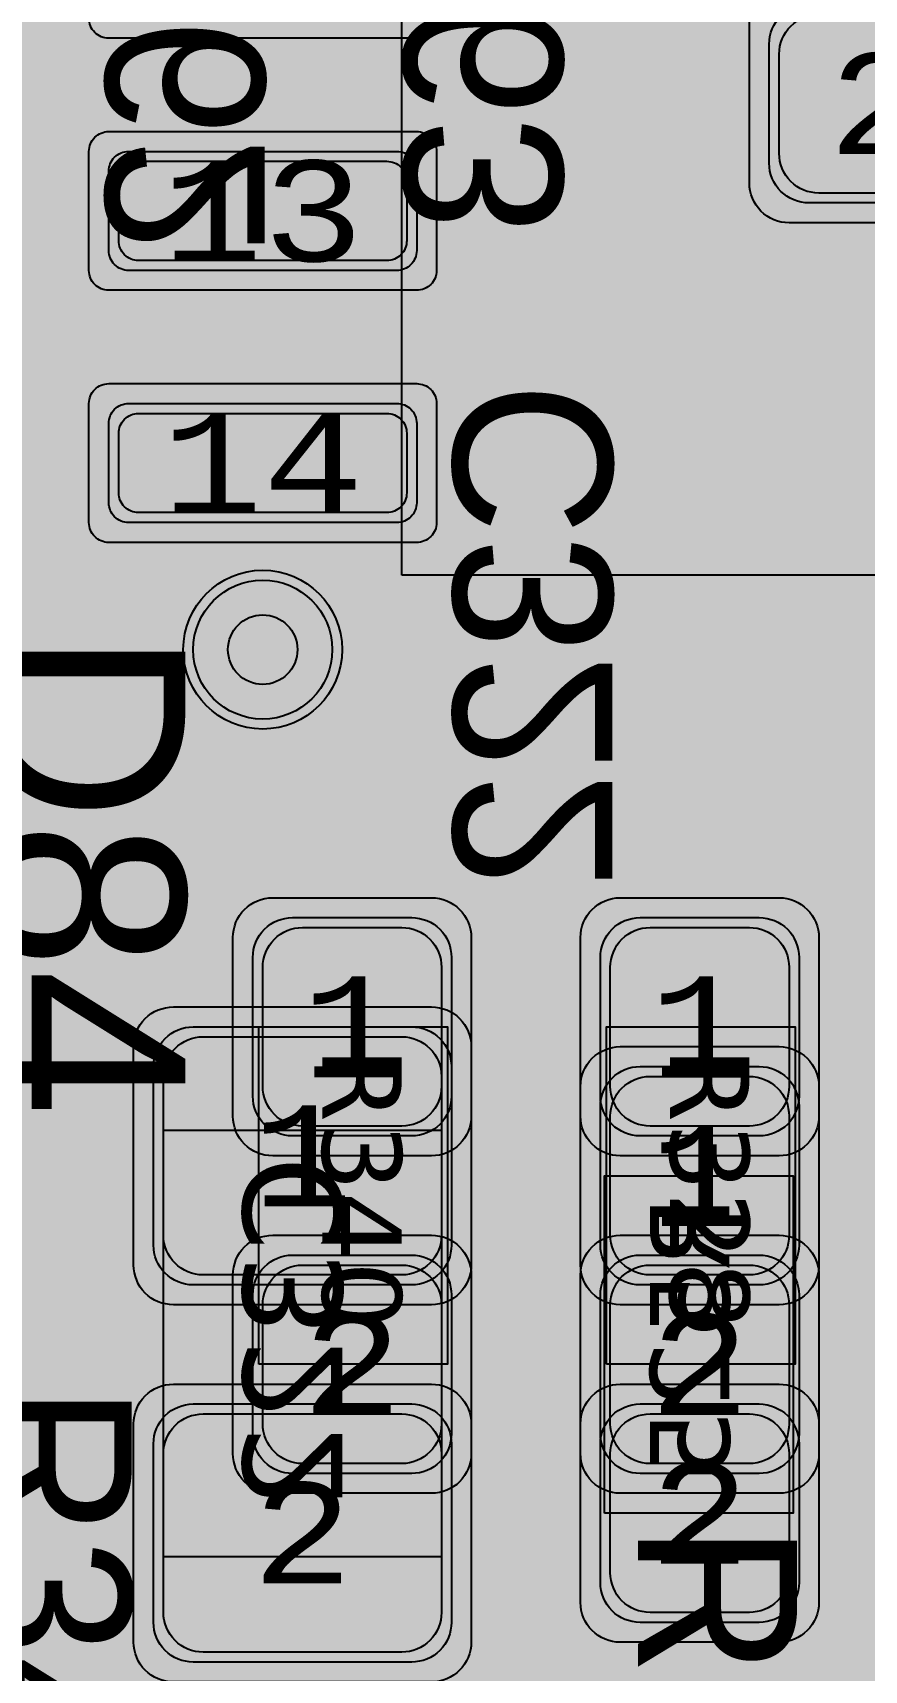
# Model space of a CAD drawing. Extents: x -28 to 199, y -61 to 255.
# Drawn here: x 132.64 to 136.83, y 72.36 to 80.61 of the extents above; entities that cross this region are included whole.
import ezdxf
from ezdxf.enums import TextEntityAlignment as Align

# ---------------------------------------------------------------- set-up
doc = ezdxf.new("R2010")
doc.units = 0
doc.header["$MEASUREMENT"] = 0
for name, color, linetype in [('ASSEMBLY_OUTLINES_BTM', 191, 'CONTINUOUS'), ('ASSEMBLY_OUTLINES_TOP', 102, 'CONTINUOUS'), ('ASSEMBLY_PART_NUMBERS_BTM', 191, 'CONTINUOUS'), ('ASSEMBLY_PART_NUMBERS_TOP', 102, 'CONTINUOUS'), ('ASSEMBLY_REF_DES_BTM', 191, 'CONTINUOUS'), ('ASSEMBLY_REF_DES_TOP', 102, 'CONTINUOUS'), ('DRILL_DRAWING', 21, 'CONTINUOUS'), ('GENERATED_SILKSCREEN_BTM', 255, 'CONTINUOUS'), ('GENERATED_SILKSCREEN_TOP', 140, 'CONTINUOUS'), ('PART_PADS_SMD_BTM', 10, 'CONTINUOUS'), ('PART_PADS_SMD_TOP', 150, 'CONTINUOUS'), ('PIN_NUMBERS_BTM', 8, 'CONTINUOUS'), ('PIN_NUMBERS_TOP', 8, 'CONTINUOUS'), ('PLACEMENT_OUTLINES_BTM', 222, 'CONTINUOUS'), ('PLACEMENT_OUTLINES_TOP', 130, 'CONTINUOUS'), ('PLANE_SHAPES_LAYER_2', 230, 'CONTINUOUS'), ('PLANE_SHAPES_LAYER_3', 81, 'CONTINUOUS'), ('SILKSCREEN_OUTLINES_BTM', 211, 'CONTINUOUS'), ('SILKSCREEN_OUTLINES_TOP', 150, 'CONTINUOUS'), ('SILKSCREEN_REF_DES_BTM', 211, 'CONTINUOUS'), ('SILKSCREEN_REF_DES_TOP', 150, 'CONTINUOUS'), ('SOLDERMASK_PADS_BTM', 12, 'CONTINUOUS'), ('SOLDERMASK_PADS_TOP', 180, 'CONTINUOUS'), ('SOLDERPASTE_PADS_BTM', 12, 'CONTINUOUS'), ('SOLDERPASTE_PADS_TOP', 180, 'CONTINUOUS'), ('TRACES_LAYER_3', 81, 'CONTINUOUS'), ('TRACES_LAYER_BOTTOM', 10, 'CONTINUOUS'), ('TRACES_LAYER_TOP', 150, 'CONTINUOUS'), ('VIA_HOLES_LAYER_2', 30, 'CONTINUOUS'), ('VIA_HOLES_LAYER_3', 30, 'CONTINUOUS'), ('VIA_HOLES_LAYER_BOTTOM', 30, 'CONTINUOUS'), ('VIA_HOLES_LAYER_TOP', 30, 'CONTINUOUS'), ('VIA_PADS_LAYER_2', 230, 'CONTINUOUS'), ('VIA_PADS_LAYER_3', 81, 'CONTINUOUS'), ('VIA_PADS_LAYER_BOTTOM', 10, 'CONTINUOUS'), ('VIA_PADS_LAYER_TOP', 150, 'CONTINUOUS')]:
    doc.layers.add(name, color=color, linetype=linetype)
doc.styles.add('COURIER_NEW', font='COUR.TTF')
doc.styles.add('VERDANA', font='verdana.TTF')
doc.styles.add('VERIBEST_GERBER_0', font='txt')

msp = doc.modelspace()

# ---------------------------------------------------------------- hatches: boundary and pattern name
at = {"layer": 'PLANE_SHAPES_LAYER_2'}
h = msp.add_hatch(color=256, dxfattribs=at)
h.paths.add_polyline_path([(169.5, 129.25), (149.5, 129.25), (142.25, 122), (142.25, 90.5), (147.5, 90.5), (147.5, 80), (154, 80), (154, 69.25), (131.75, 69.25), (131.75, 73.25), (121.25, 73.25), (121.25, 81), (110.5, 81), (110.5, 125.75), (106.5, 125.75), (106.5, 128.75), (93.5, 128.75), (93.5, 120.25), (91.75, 120.25), (91.75, 121.5), (80, 121.5), (80, 118.25), (73.25, 118.25), (73.25, 124.5), (67.5, 124.5), (67.5, 128), (57.75, 128), (57.75, 120.25), (55.25, 120.25), (55.25, 121.5), (47.5, 121.5), (47.5, 119), (35, 119), (35, 134.75), (32.75, 134.75), (32.75, 159.75), (29.25, 159.75), (29.25, 175.25), (22.5, 175.25), (22.5, 195.25), (17.25, 195.25), (17.25, 198), (22.5, 198), (22.5, 216.5), (40.25, 216.5), (40.25, 235.5), (54.5, 235.5), (54.5, 254), (87.25, 254), (87.25, 236.25), (86.25, 236.25), (86.25, 228.75), (81, 228.75), (81, 218.75), (95.25, 218.75), (95.25, 194.5), (87, 194.5), (87, 172), (131.1, 172), (131.1, 208.75), (115.5, 208.75), (115.5, 213.75), (106.75, 213.75), (106.75, 218.75), (110.25, 222.25), (110.25, 226.25), (142.5, 226.25), (142.5, 221.5), (160.5, 221.5), (160.5, 240.75), (169.5, 240.75)])
h.paths.add_polyline_path([(35.5, 149.5), (41.75, 149.5), (41.75, 152), (39.25, 152), (39.25, 154), (37.75, 154), (37.75, 152), (35.5, 152)], flags=16)
h.paths.add_polyline_path([(37.5, 125.75), (37.5, 128.75), (42.75, 128.75), (42.75, 125.75)], flags=16)
h.paths.add_polyline_path([(52, 127.75), (52, 130.75), (54.25, 130.75), (54.25, 127.75)], flags=16)
h.paths.add_polyline_path([(50.75, 219.5), (50.75, 226.5), (71.75, 226.5), (71.75, 219.5)], flags=16)
h.paths.add_polyline_path([(66.5, 150.75), (66.5, 177.5), (72.25, 177.5), (72.25, 150.75)], flags=16)
h.paths.add_polyline_path([(47.25, 185.25), (73, 185.25), (73, 188.25), (70.25, 188.25), (70.25, 191), (47.25, 191)], flags=16)
h.paths.add_polyline_path([(84.5, 208), (84.5, 212.75), (85, 212.75), (85, 208)], flags=16)
h.paths.add_polyline_path([(61.5, 137.25), (87.75, 137.25), (87.75, 140.5), (84.75, 140.5), (84.75, 143), (61.5, 143)], flags=16)
h.paths.add_polyline_path([(88.75, 127), (88.75, 130), (91, 130), (91, 127)], flags=16)
h.paths.add_polyline_path([(85.5, 130.25), (85.5, 132.5), (91, 132.5), (91, 130.25)], flags=16)
h.paths.add_polyline_path([(108.75, 142.25), (135.75, 142.25), (135.75, 145.75), (132.25, 145.75), (132.25, 149), (108.75, 149)], flags=16)
h.paths.add_polyline_path([(114.25, 126.75), (140.75, 126.75), (140.75, 129.75), (137.25, 129.75), (137.25, 133), (114.25, 133)], flags=16)
h.paths.add_polyline_path([(155.25, 180.25), (166.25, 180.25), (166.25, 186.25), (152.25, 186.25), (152.25, 183), (155.25, 183)], flags=16)
at = {"layer": 'PLANE_SHAPES_LAYER_3'}
h = msp.add_hatch(color=256, dxfattribs=at)
h.paths.add_polyline_path([(169.5, 129.25), (149.5, 129.25), (142.25, 122), (142.25, 90.5), (147.5, 90.5), (147.5, 80), (154, 80), (154, 69.25), (131.75, 69.25), (131.75, 73.25), (121.25, 73.25), (121.25, 81), (110.5, 81), (110.5, 125.75), (106.5, 125.75), (106.5, 128.75), (93.5, 128.75), (93.5, 120.25), (91.75, 120.25), (91.75, 121.5), (80, 121.5), (80, 118.25), (73.25, 118.25), (73.25, 124.5), (67.5, 124.5), (67.5, 127.75), (58.25, 127.75), (58.25, 130.25), (88.75, 130.25), (88.75, 127), (91, 127), (91, 132.5), (55, 132.5), (55, 131.25), (52, 131.25), (52, 127.75), (55, 127.75), (55, 127.25), (57.75, 127.25), (57.75, 120.25), (55.25, 120.25), (55.25, 121.5), (47.5, 121.5), (47.5, 119), (35, 119), (35, 134.75), (32.75, 134.75), (32.75, 159.75), (29.25, 159.75), (29.25, 175.25), (22.5, 175.25), (22.5, 195.25), (17.25, 195.25), (17.25, 198), (22.5, 198), (22.5, 216.5), (40.25, 216.5), (40.25, 235.5), (54.5, 235.5), (54.5, 254), (87.25, 254), (87.25, 236.25), (86.25, 236.25), (86.25, 228.75), (81, 228.75), (81, 218.75), (95.25, 218.75), (95.25, 194.5), (87, 194.5), (87, 172), (131.1, 172), (131.1, 208.75), (115.5, 208.75), (115.5, 213.75), (106.75, 213.75), (106.75, 218.75), (110.25, 222.25), (110.25, 226.25), (142.5, 226.25), (142.5, 221.5), (160.5, 221.5), (160.5, 240.75), (169.5, 240.75)])
h.paths.add_polyline_path([(35.5, 149.5), (41.75, 149.5), (41.75, 152), (39.25, 152), (39.25, 154), (37.75, 154), (37.75, 152), (35.5, 152)], flags=16)
h.paths.add_polyline_path([(37.5, 125.75), (37.5, 128.75), (42.75, 128.75), (42.75, 125.75)], flags=16)
h.paths.add_polyline_path([(50.75, 219.5), (50.75, 226.5), (71.75, 226.5), (71.75, 219.5)], flags=16)
h.paths.add_polyline_path([(66.5, 150.75), (66.5, 177.5), (72.25, 177.5), (72.25, 150.75)], flags=16)
h.paths.add_polyline_path([(47.25, 185.25), (73, 185.25), (73, 188.25), (70.25, 188.25), (70.25, 191), (47.25, 191)], flags=16)
h.paths.add_polyline_path([(84.5, 208), (84.5, 212.75), (85, 212.75), (85, 208)], flags=16)
h.paths.add_polyline_path([(61.5, 137.25), (87.75, 137.25), (87.75, 140.5), (84.75, 140.5), (84.75, 143), (61.5, 143)], flags=16)
h.paths.add_polyline_path([(108.75, 142.25), (135.75, 142.25), (135.75, 145.75), (132.25, 145.75), (132.25, 149), (108.75, 149)], flags=16)
h.paths.add_polyline_path([(114.25, 126.75), (140.75, 126.75), (140.75, 129.75), (137.25, 129.75), (137.25, 133), (114.25, 133)], flags=16)
h.paths.add_polyline_path([(155.25, 180.25), (166.25, 180.25), (166.25, 186.25), (152.25, 186.25), (152.25, 183), (155.25, 183)], flags=16)
at = {"layer": 'VIA_HOLES_LAYER_2'}
h = msp.add_hatch(color=256, dxfattribs=at)
edge = h.paths.add_edge_path()
edge.add_arc((133.8, 77.5), 0.175, 0, 360)
at = {"layer": 'VIA_HOLES_LAYER_3'}
h = msp.add_hatch(color=256, dxfattribs=at)
edge = h.paths.add_edge_path()
edge.add_arc((133.8, 77.5), 0.175, 0, 360)
at = {"layer": 'VIA_HOLES_LAYER_BOTTOM'}
h = msp.add_hatch(color=256, dxfattribs=at)
edge = h.paths.add_edge_path()
edge.add_arc((133.8, 77.5), 0.175, 0, 360)
at = {"layer": 'VIA_HOLES_LAYER_TOP'}
h = msp.add_hatch(color=256, dxfattribs=at)
edge = h.paths.add_edge_path()
edge.add_arc((133.8, 77.5), 0.175, 0, 360)

# ---------------------------------------------------------------- linework, layer by layer
at = {"layer": 'ASSEMBLY_OUTLINES_BTM'}
for points in [[(133.3, 72.93), (133.3, 75.08), (134.7, 75.08), (134.7, 72.93)], [(135.52, 73.15), (135.52, 74.85), (136.47, 74.85), (136.47, 73.15)]]:
    msp.add_lwpolyline(points, close=True, dxfattribs=at)
at = {"layer": 'ASSEMBLY_OUTLINES_TOP', "const_width": 0.2}
msp.add_lwpolyline([(134.5, 77.875), (134.5, 86.625), (138.5, 86.625), (138.5, 77.875)], close=True, dxfattribs=at)
at = {"layer": 'ASSEMBLY_OUTLINES_TOP'}
for points in [[(133.78, 73.9), (133.78, 75.6), (134.73, 75.6), (134.73, 73.9)], [(135.53, 73.9), (135.53, 75.6), (136.48, 75.6), (136.48, 73.9)]]:
    msp.add_lwpolyline(points, close=True, dxfattribs=at)
at = {"layer": 'GENERATED_SILKSCREEN_BTM', "const_width": 0.15}
for points in [[(133.6676, 81.1788), (133.234, 80.6468), (133.1404, 80.6468), (133.0396, 80.7716)], [(133.01, 80.7548), (133.1196, 80.6204), (133.1236, 80.618), (133.1268, 80.6172), (133.1292, 80.6156), (133.1324, 80.6148), (133.242, 80.6148), (133.2444, 80.6156), (133.25, 80.6172), (133.254, 80.618), (133.2556, 80.6204), (133.6884, 81.1532)], [(133.774, 81.1532), (133.774, 80.6308), (133.7756, 80.6252), (133.7788, 80.6204), (133.7844, 80.618), (133.7908, 80.6172), (133.7964, 80.618), (133.802, 80.6204), (133.8052, 80.6252), (133.8068, 80.6308), (133.8068, 81.17)], [(134.51, 80.0988), (134.6196, 79.9644), (134.6236, 79.9604), (134.63, 79.9596), (134.634, 79.9604), (134.6388, 79.962), (134.642, 79.9644), (134.6452, 79.9684), (134.6476, 79.9724), (134.6484, 79.9764), (134.6484, 79.9804), (134.646, 79.9836), (134.5396, 80.1148), (134.5396, 80.374), (134.6404, 80.4972), (134.9276, 80.4972), (134.8388, 80.3884), (134.838, 80.3852), (134.8372, 80.3836), (134.8372, 80.3828), (134.8364, 80.3828), (134.8356, 80.3788), (134.8356, 80.1092), (134.8364, 80.106), (134.8372, 80.1052), (134.8372, 80.1044), (134.838, 80.102), (134.8388, 80.0988), (134.9476, 79.9644), (134.95, 79.9636), (134.9508, 79.962), (134.9516, 79.9612), (134.9532, 79.9612), (134.9588, 79.9596), (134.9612, 79.9588), (135.1812, 79.9588), (135.1852, 79.9596), (135.1884, 79.9612), (135.1916, 79.962), (135.194, 79.9644), (135.3036, 80.0988), (135.3052, 80.1028), (135.306, 80.1036), (135.306, 80.1052), (135.3068, 80.1068), (135.3068, 80.1076), (135.3068, 80.1092), (135.3068, 80.3788), (135.306, 80.382), (135.3052, 80.3852), (135.3036, 80.3884), (135.194, 80.5228), (135.1924, 80.5244), (135.1916, 80.526), (135.1892, 80.5276), (135.1836, 80.5292), (135.1812, 80.53), (134.6324, 80.53), (134.6284, 80.5292), (134.6252, 80.5276), (134.6236, 80.526), (134.622, 80.5244), (134.6196, 80.5228), (134.51, 80.3884), (134.5092, 80.3852), (134.5084, 80.3828), (134.5076, 80.382), (134.5068, 80.3788), (134.5068, 80.1092), (134.5076, 80.106), (134.5076, 80.1052), (134.5084, 80.1044), (134.5092, 80.102), (134.51, 80.0988)], [(134.9692, 80.4972), (135.1732, 80.4972), (135.274, 80.374), (135.274, 80.1156), (135.1732, 79.9908), (134.9692, 79.9908), (134.8676, 80.1156), (134.8676, 80.374), (134.9692, 80.4972)], [(133.01, 79.9988), (133.1196, 79.8644), (133.1236, 79.8604), (133.13, 79.8596), (133.134, 79.8604), (133.1388, 79.862), (133.142, 79.8644), (133.1452, 79.8684), (133.1476, 79.8724), (133.1484, 79.8764), (133.1484, 79.8804), (133.146, 79.8836), (133.0396, 80.0148), (133.0396, 80.274), (133.1404, 80.3972), (133.4276, 80.3972), (133.3388, 80.2884), (133.338, 80.2852), (133.3372, 80.2836), (133.3372, 80.2828), (133.3364, 80.2828), (133.3356, 80.2788), (133.3356, 80.0092), (133.3364, 80.006), (133.3372, 80.0052), (133.3372, 80.0044), (133.338, 80.002), (133.3388, 79.9988), (133.4476, 79.8644), (133.45, 79.8636), (133.4508, 79.862), (133.4516, 79.8612), (133.4532, 79.8612), (133.4588, 79.8596), (133.4612, 79.8588), (133.6812, 79.8588), (133.6852, 79.8596), (133.6884, 79.8612), (133.6916, 79.862), (133.694, 79.8644), (133.8036, 79.9988), (133.8052, 80.0028), (133.806, 80.0036), (133.806, 80.0052), (133.8068, 80.0068), (133.8068, 80.0076), (133.8068, 80.0092), (133.8068, 80.2788), (133.806, 80.282), (133.8052, 80.2852), (133.8036, 80.2884), (133.694, 80.4228), (133.6924, 80.4244), (133.6916, 80.426), (133.6892, 80.4276), (133.6836, 80.4292), (133.6812, 80.43), (133.1324, 80.43), (133.1284, 80.4292), (133.1252, 80.4276), (133.1236, 80.426), (133.122, 80.4244), (133.1196, 80.4228), (133.01, 80.2884), (133.0092, 80.2852), (133.0084, 80.2828), (133.0076, 80.282), (133.0068, 80.2788), (133.0068, 80.0092), (133.0076, 80.006), (133.0076, 80.0052), (133.0084, 80.0044), (133.0092, 80.002), (133.01, 79.9988)], [(133.4692, 80.3972), (133.6732, 80.3972), (133.774, 80.274), (133.774, 80.0156), (133.6732, 79.8908), (133.4692, 79.8908), (133.3676, 80.0156), (133.3676, 80.274), (133.4692, 80.3972)], [(135.3036, 79.6324), (135.194, 79.7676), (135.19, 79.7716), (135.1876, 79.7724), (135.1852, 79.7724), (135.1796, 79.7716), (135.174, 79.7684), (135.17, 79.7644), (135.1668, 79.7596), (135.166, 79.754), (135.1676, 79.7484), (135.274, 79.618), (135.274, 79.3596), (135.1732, 79.2348), (135.0244, 79.2348), (134.9228, 79.358), (134.9228, 79.4908), (134.9212, 79.4972), (134.918, 79.5012), (134.9124, 79.5036), (134.9068, 79.5044), (134.9012, 79.5036), (134.8956, 79.5012), (134.8924, 79.4972), (134.8908, 79.4908), (134.8908, 79.358), (134.7892, 79.2348), (134.6404, 79.2348), (134.5396, 79.3596), (134.5396, 79.618), (134.646, 79.7484), (134.6476, 79.754), (134.6468, 79.7596), (134.6444, 79.7644), (134.6396, 79.7684), (134.6348, 79.7716), (134.6292, 79.7724), (134.626, 79.7724), (134.6236, 79.7716), (134.6196, 79.7676), (134.51, 79.6324), (134.5092, 79.63), (134.5084, 79.6276), (134.5076, 79.6268), (134.5068, 79.6236), (134.5068, 79.354), (134.5076, 79.35), (134.5084, 79.3484), (134.5092, 79.346), (134.51, 79.3436), (134.6196, 79.2084), (134.6236, 79.206), (134.6268, 79.2052), (134.6292, 79.2036), (134.6324, 79.2028), (134.7972, 79.2028), (134.7996, 79.2036), (134.8052, 79.2052), (134.8092, 79.206), (134.8108, 79.2084), (134.9068, 79.326), (135.0028, 79.2084), (135.0044, 79.2076), (135.006, 79.206), (135.0068, 79.2052), (135.0084, 79.2052), (135.014, 79.2036), (135.0164, 79.2028), (135.1812, 79.2028), (135.1852, 79.2036), (135.1884, 79.2052), (135.1916, 79.206), (135.194, 79.2084), (135.3036, 79.3436), (135.3052, 79.3468), (135.306, 79.3476), (135.306, 79.35), (135.3068, 79.3508), (135.3068, 79.3516), (135.3068, 79.354), (135.3068, 79.6236), (135.306, 79.6268), (135.3052, 79.63), (135.3036, 79.6324)], [(133.01, 79.2428), (133.1196, 79.1084), (133.1236, 79.106), (133.1268, 79.1052), (133.1292, 79.1036), (133.1324, 79.1028), (133.242, 79.1028), (133.2444, 79.1036), (133.25, 79.1052), (133.254, 79.106), (133.2556, 79.1084), (133.6884, 79.6412), (133.774, 79.6412), (133.774, 79.1188), (133.7756, 79.1132), (133.7788, 79.1084), (133.7844, 79.106), (133.7908, 79.1052), (133.7964, 79.106), (133.802, 79.1084), (133.8052, 79.1132), (133.8068, 79.1188), (133.8068, 79.658), (133.8052, 79.6644), (133.8012, 79.6684), (133.7972, 79.6724), (133.7908, 79.674), (133.6812, 79.674), (133.6788, 79.6732), (133.6732, 79.6716), (133.6708, 79.67), (133.6692, 79.6684), (133.6676, 79.6668), (133.234, 79.1348), (133.1404, 79.1348), (133.0396, 79.2596), (133.0396, 79.518), (133.146, 79.6484), (133.1476, 79.654), (133.1468, 79.6588), (133.1444, 79.6644), (133.1396, 79.6676), (133.1348, 79.6708), (133.1292, 79.6716), (133.1236, 79.6708), (133.1196, 79.6668), (133.01, 79.5324), (133.0092, 79.5292), (133.0084, 79.5268), (133.0076, 79.526), (133.0068, 79.5228), (133.0068, 79.2532), (133.0076, 79.25), (133.0076, 79.2492), (133.0084, 79.2484), (133.0092, 79.246), (133.01, 79.2428)], [(135.5536, 78.6004), (135.444, 78.7348), (135.4416, 78.7388), (135.4384, 78.7396), (135.4352, 78.7412), (135.4312, 78.742), (134.8824, 78.742), (134.8784, 78.7412), (134.8752, 78.7396), (134.8736, 78.738), (134.872, 78.7372), (134.8696, 78.7348), (134.76, 78.6004), (134.7592, 78.598), (134.7584, 78.5956), (134.7576, 78.5948), (134.7568, 78.5916), (134.7568, 78.322), (134.7576, 78.318), (134.7584, 78.3164), (134.7592, 78.314), (134.76, 78.3116), (134.8696, 78.1764), (134.8736, 78.1732), (134.88, 78.1716), (134.884, 78.1724), (134.8888, 78.174), (134.892, 78.1764), (134.8952, 78.1804), (134.8976, 78.1844), (134.8984, 78.1884), (134.8984, 78.1924), (134.896, 78.1956), (134.7896, 78.3276), (134.7896, 78.586), (134.8904, 78.7092), (135.4232, 78.7092), (135.524, 78.586), (135.524, 78.3276), (135.4176, 78.1956), (135.416, 78.1924), (135.4152, 78.1884), (135.416, 78.1844), (135.4184, 78.1804), (135.4216, 78.1764), (135.4256, 78.174), (135.4296, 78.1724), (135.4352, 78.1716), (135.44, 78.1732), (135.444, 78.1764), (135.5536, 78.3116), (135.5552, 78.3148), (135.556, 78.3156), (135.556, 78.318), (135.5568, 78.3188), (135.5568, 78.3196), (135.5568, 78.322), (135.5568, 78.5916), (135.556, 78.5948), (135.5552, 78.598), (135.5536, 78.6004)], [(135.5536, 77.846), (135.444, 77.9812), (135.44, 77.9852), (135.4376, 77.986), (135.4352, 77.986), (135.4296, 77.9852), (135.424, 77.982), (135.42, 77.978), (135.4168, 77.9732), (135.416, 77.9676), (135.4176, 77.962), (135.524, 77.8316), (135.524, 77.5732), (135.4232, 77.4484), (135.2744, 77.4484), (135.1728, 77.5716), (135.1728, 77.7044), (135.1712, 77.7108), (135.168, 77.7148), (135.1624, 77.7172), (135.1568, 77.718), (135.1512, 77.7172), (135.1456, 77.7148), (135.1424, 77.7108), (135.1408, 77.7044), (135.1408, 77.5716), (135.0392, 77.4484), (134.8904, 77.4484), (134.7896, 77.5732), (134.7896, 77.8316), (134.896, 77.962), (134.8976, 77.9676), (134.8968, 77.9732), (134.8944, 77.978), (134.8896, 77.982), (134.8848, 77.9852), (134.8792, 77.986), (134.876, 77.986), (134.8736, 77.9852), (134.8696, 77.9812), (134.76, 77.846), (134.7592, 77.8436), (134.7584, 77.8412), (134.7576, 77.8404), (134.7568, 77.8372), (134.7568, 77.5676), (134.7576, 77.5636), (134.7584, 77.562), (134.7592, 77.5596), (134.76, 77.5572), (134.8696, 77.422), (134.8736, 77.4196), (134.8768, 77.4188), (134.8792, 77.4172), (134.8824, 77.4164), (135.0472, 77.4164), (135.0496, 77.4172), (135.0552, 77.4188), (135.0592, 77.4196), (135.0608, 77.422), (135.1568, 77.5396), (135.2528, 77.422), (135.2544, 77.4212), (135.256, 77.4196), (135.2568, 77.4188), (135.2584, 77.4188), (135.264, 77.4172), (135.2664, 77.4164), (135.4312, 77.4164), (135.4352, 77.4172), (135.4384, 77.4188), (135.4416, 77.4196), (135.444, 77.422), (135.5536, 77.5572), (135.5552, 77.5604), (135.556, 77.5612), (135.556, 77.5636), (135.5568, 77.5644), (135.5568, 77.5652), (135.5568, 77.5676), (135.5568, 77.8372), (135.556, 77.8404), (135.5552, 77.8436), (135.5536, 77.846)], [(134.76, 76.8004), (134.8696, 76.666), (134.8736, 76.6636), (134.8768, 76.6628), (134.8792, 76.6612), (134.8824, 76.6604), (134.992, 76.6604), (134.9944, 76.6612), (135, 76.6628), (135.004, 76.6636), (135.0056, 76.666), (135.4384, 77.1988), (135.524, 77.1988), (135.524, 76.6764), (135.5256, 76.6708), (135.5288, 76.666), (135.5344, 76.6636), (135.5408, 76.6628), (135.5464, 76.6636), (135.552, 76.666), (135.5552, 76.6708), (135.5568, 76.6764), (135.5568, 77.2156), (135.5552, 77.222), (135.5512, 77.226), (135.5472, 77.23), (135.5408, 77.2316), (135.4312, 77.2316), (135.4288, 77.2308), (135.4232, 77.2292), (135.4208, 77.2276), (135.4192, 77.226), (135.4176, 77.2244), (134.984, 76.6924), (134.8904, 76.6924), (134.7896, 76.8172), (134.7896, 77.0756), (134.896, 77.206), (134.8976, 77.2116), (134.8968, 77.2164), (134.8944, 77.222), (134.8896, 77.2252), (134.8848, 77.2284), (134.8792, 77.2292), (134.8736, 77.2284), (134.8696, 77.2244), (134.76, 77.09), (134.7592, 77.0868), (134.7584, 77.0844), (134.7576, 77.0836), (134.7568, 77.0804), (134.7568, 76.8108), (134.7576, 76.8076), (134.7576, 76.8068), (134.7584, 76.806), (134.7592, 76.8036), (134.76, 76.8004)], [(134.76, 76.0444), (134.8696, 75.91), (134.8736, 75.9076), (134.8768, 75.9068), (134.8792, 75.9052), (134.8824, 75.9044), (134.992, 75.9044), (134.9944, 75.9052), (135, 75.9068), (135.004, 75.9076), (135.0056, 75.91), (135.4384, 76.4428), (135.524, 76.4428), (135.524, 75.9204), (135.5256, 75.9148), (135.5288, 75.91), (135.5344, 75.9076), (135.5408, 75.9068), (135.5464, 75.9076), (135.552, 75.91), (135.5552, 75.9148), (135.5568, 75.9204), (135.5568, 76.4596), (135.5552, 76.466), (135.5512, 76.47), (135.5472, 76.474), (135.5408, 76.4756), (135.4312, 76.4756), (135.4288, 76.4748), (135.4232, 76.4732), (135.4208, 76.4716), (135.4192, 76.47), (135.4176, 76.4684), (134.984, 75.9364), (134.8904, 75.9364), (134.7896, 76.0612), (134.7896, 76.3196), (134.896, 76.45), (134.8976, 76.4556), (134.8968, 76.4604), (134.8944, 76.466), (134.8896, 76.4692), (134.8848, 76.4724), (134.8792, 76.4732), (134.8736, 76.4724), (134.8696, 76.4684), (134.76, 76.334), (134.7592, 76.3308), (134.7584, 76.3284), (134.7576, 76.3276), (134.7568, 76.3244), (134.7568, 76.0548), (134.7576, 76.0516), (134.7576, 76.0508), (134.7584, 76.05), (134.7592, 76.0476), (134.76, 76.0444)]]:
    msp.add_lwpolyline(points, dxfattribs=at)
for points in [[(133.300005, 73.730492, 1.10969e-05), (133.299995, 73.730485), (133.299995, 74.269515, 1.10969e-05), (133.300005, 74.269508), (133.300005, 73.730492)], [(134.700005, 73.730485, 1.10969e-05), (134.699995, 73.730492), (134.699995, 74.269508, 1.10969e-05), (134.700005, 74.269515), (134.700005, 73.730485)], [(135.520005, 73.707911, 1.22306e-05), (135.519995, 73.707902), (135.519995, 74.292098, 1.22306e-05), (135.520005, 74.292089), (135.520005, 73.707911)], [(136.470005, 73.716156, 1.1642e-05), (136.469995, 73.716164), (136.469995, 74.283836, 1.1642e-05), (136.470005, 74.283844), (136.470005, 73.716156)]]:
    msp.add_lwpolyline(points, format="xyb", dxfattribs=at)
at = {"layer": 'GENERATED_SILKSCREEN_TOP', "const_width": 0.15}
for points in [[(134.500005, 80.083204, 1.45686e-05), (134.499995, 80.083206), (134.499995, 80.606794, 1.45686e-05), (134.500005, 80.606796), (134.500005, 80.083204)], [(134.500005, 78.813204, 1.45686e-05), (134.499995, 78.813206), (134.499995, 79.336794, 1.45686e-05), (134.500005, 79.336796), (134.500005, 78.813204)], [(138.500005, 77.875, -0.4142135624), (138.5, 77.874995), (134.5, 77.874995, -0.4142135624), (134.499995, 77.875), (134.499995, 78.066794, 1.45686e-05), (134.500005, 78.066796), (134.500005, 77.875005), (138.499995, 77.875005), (138.499995, 78.066796, 1.45686e-05), (138.500005, 78.066794), (138.500005, 77.875)], [(132.434001, 77.466005), (133.376362, 77.466005, 5.9117e-06), (133.376363, 77.465995), (132.434001, 77.465995)], [(132.566003, 76.752005), (132.571001, 76.751005), (133.256999, 76.751005), (133.261998, 76.752005), (133.264997, 76.754004, -0.1622776602), (133.265, 76.754005), (133.267997, 76.754005), (133.268996, 76.755004, -0.0710678126), (133.268997, 76.755005), (133.269995, 76.757, -0.3066784405), (133.269998, 76.757005), (133.272997, 76.758005), (133.409995, 76.927002), (133.411995, 76.932002), (133.412995, 76.935002, -0.0493889887), (133.412995, 76.935003), (133.413995, 76.940001), (133.413995, 77.322165, 1.3682e-05), (133.414005, 77.322144), (133.414005, 76.939999)], [(133.414005, 76.939999), (133.413005, 76.934999), (133.413005, 76.934998), (133.412005, 76.931998), (133.410005, 76.926998, -0.1845275527), (133.410003, 76.926995), (133.273004, 76.757998, -0.1845275529), (133.273002, 76.757995), (133.270003, 76.756995), (133.269005, 76.755, -0.2133768066), (133.269004, 76.754996), (133.268004, 76.753996, -0.3624646088), (133.267998, 76.753995), (133.265002, 76.753995), (133.262003, 76.751996, -0.111991093), (133.262001, 76.751995), (133.257001, 76.750995, -0.0990195133), (133.256999, 76.750995), (132.571001, 76.750995, -0.0990195133), (132.570999, 76.750995), (132.566, 76.751995, -0.0990195133)], [(133.780005, 74.466164, 1.1642e-05), (133.779995, 74.466156), (133.779995, 75.033844, 1.1642e-05), (133.780005, 75.033836), (133.780005, 74.466164)], [(134.730005, 74.457902, 1.22306e-05), (134.729995, 74.457911), (134.729995, 75.042089, 1.22306e-05), (134.730005, 75.042098), (134.730005, 74.457902)], [(135.530005, 74.466164, 1.1642e-05), (135.529995, 74.466156), (135.529995, 75.033844, 1.1642e-05), (135.530005, 75.033836), (135.530005, 74.466164)], [(136.480005, 74.457902, 1.22306e-05), (136.479995, 74.457911), (136.479995, 75.042089, 1.22306e-05), (136.480005, 75.042098), (136.480005, 74.457902)]]:
    msp.add_lwpolyline(points, format="xyb", dxfattribs=at)
for points in [[(133.373, 77.424), (133.373, 76.947), (133.247, 76.791), (132.581, 76.791), (132.455, 76.947), (132.455, 77.424), (133.373, 77.424)], [(132.842, 76.415), (132.546, 76.415), (132.455, 76.325), (132.455, 75.976), (132.546, 75.888), (132.842, 75.888), (132.928, 75.917), (132.928, 76.388), (132.842, 76.415)], [(132.537, 76.455), (132.846, 76.455), (132.85, 76.455), (132.852, 76.455), (132.853, 76.454), (132.949, 76.422), (133.045, 76.454), (133.046, 76.455), (133.052, 76.455), (133.292, 76.455), (133.296, 76.455), (133.301, 76.453), (133.306, 76.449), (133.409, 76.349), (133.412, 76.345), (133.413, 76.341), (133.414, 76.338), (133.414, 76.335), (133.414, 75.968), (133.413, 75.964), (133.412, 75.958), (133.409, 75.954), (133.306, 75.854), (133.3, 75.85), (133.296, 75.849), (133.292, 75.848), (133.052, 75.848), (133.048, 75.848), (133.046, 75.849), (133.045, 75.849)], [(133.281, 76.415), (133.054, 76.415), (132.968, 76.388), (132.968, 75.917), (133.054, 75.888), (133.281, 75.888), (133.373, 75.976), (133.373, 76.325), (133.281, 76.415)], [(133.045, 75.849), (132.949, 75.881), (132.853, 75.849), (132.85, 75.849), (132.846, 75.848), (132.537, 75.848)], [(132.434, 74.937), (132.737, 74.937), (132.737, 74.89), (132.739, 74.883), (132.743, 74.877), (132.75, 74.874), (132.757, 74.873), (132.765, 74.874), (132.772, 74.877), (132.777, 74.883), (132.779, 74.89), (132.779, 74.937), (133.366, 74.937), (133.371, 74.938), (133.375, 74.94), (133.379, 74.945), (133.382, 74.95), (133.384, 74.956), (133.385, 74.962), (133.384, 74.967), (133.38, 74.972), (132.773, 75.579), (132.767, 75.583), (132.761, 75.585), (132.755, 75.584), (132.748, 75.58), (132.743, 75.578), (132.74, 75.574), (132.738, 75.57), (132.737, 75.565), (132.737, 74.977), (132.434, 74.977)], [(132.779, 75.515), (133.315, 74.977), (132.779, 74.977), (132.779, 75.515)], [(132.8392, 73.1256), (132.8408, 73.1232), (132.8448, 73.1224), (132.8488, 73.12), (132.8528, 73.12), (133.0176, 73.12), (133.0216, 73.12), (133.024, 73.1224), (133.0264, 73.1224), (133.0272, 73.1232), (133.028, 73.124), (133.0304, 73.1256), (133.14, 73.2616), (133.1416, 73.2656), (133.1424, 73.268), (133.1432, 73.272), (133.1432, 73.6752), (133.1416, 73.6824), (133.1376, 73.6864), (133.1336, 73.6912), (133.1272, 73.6928), (132.3592, 73.6928)], [(132.3592, 73.6592), (132.7272, 73.6592), (132.7272, 73.2832), (132.3544, 73.152)], [(133.1104, 73.6592), (133.1104, 73.276), (133.0096, 73.152), (132.8608, 73.152), (132.7592, 73.276), (132.7592, 73.6592), (133.1104, 73.6592)], [(132.3648, 73.1224), (132.7376, 73.2536), (132.8392, 73.1256)], [(132.4768, 72.3968), (132.6256, 72.3968), (132.7272, 72.52), (132.7272, 72.6528), (132.7288, 72.6592), (132.732, 72.6632), (132.7376, 72.6656), (132.7432, 72.6664), (132.7488, 72.6656), (132.7544, 72.6632), (132.7576, 72.6592), (132.7592, 72.6528), (132.7592, 72.52), (132.8608, 72.3968), (133.0096, 72.3968), (133.1104, 72.5216), (133.1104, 72.78), (133.004, 72.9104), (133.0024, 72.916), (133.0032, 72.9216), (133.0056, 72.9264), (133.0104, 72.9304), (133.016, 72.9336), (133.0216, 72.9344), (133.024, 72.9344), (133.0264, 72.9336), (133.0304, 72.9296), (133.14, 72.7944), (133.1408, 72.792), (133.1416, 72.7896), (133.1424, 72.7888), (133.1432, 72.7856), (133.1432, 72.516), (133.1424, 72.512), (133.1416, 72.5104), (133.1408, 72.508), (133.14, 72.5056), (133.0304, 72.3704), (133.0272, 72.368), (133.0232, 72.3672), (133.0208, 72.3656), (133.0176, 72.3648), (132.8528, 72.3648), (132.8504, 72.3656), (132.8448, 72.3672), (132.8416, 72.368), (132.8392, 72.3704), (132.7432, 72.488), (132.6472, 72.3704), (132.6456, 72.3696), (132.644, 72.368), (132.6432, 72.3672), (132.6416, 72.3672), (132.636, 72.3656), (132.6336, 72.3648), (132.4688, 72.3648)], [(136.1892, 72.4252), (136.1908, 72.4228), (136.1948, 72.422), (136.1988, 72.4196), (136.2028, 72.4196), (136.3676, 72.4196), (136.3716, 72.4196), (136.374, 72.422), (136.3764, 72.422), (136.3772, 72.4228), (136.378, 72.4236), (136.3804, 72.4252), (136.49, 72.5612), (136.4916, 72.5652), (136.4924, 72.5676), (136.4932, 72.5716), (136.4932, 72.9748), (136.4916, 72.982), (136.4876, 72.986), (136.4836, 72.9908), (136.4772, 72.9924), (135.7092, 72.9924), (135.7028, 72.9908), (135.6988, 72.9868), (135.6964, 72.982), (135.6956, 72.9764), (135.6964, 72.97), (135.6988, 72.9644), (135.7028, 72.9604), (135.7092, 72.9588), (136.0772, 72.9588), (136.0772, 72.5828), (135.7044, 72.4516), (135.6988, 72.4484), (135.6956, 72.4428), (135.6948, 72.4364), (135.6964, 72.4316), (135.6996, 72.4268), (135.7036, 72.4228), (135.7084, 72.4204), (135.7148, 72.422), (136.0876, 72.5532), (136.1892, 72.4252)], [(136.4604, 72.9588), (136.4604, 72.5756), (136.3596, 72.4516), (136.2108, 72.4516), (136.1092, 72.5756), (136.1092, 72.9588), (136.4604, 72.9588)]]:
    msp.add_lwpolyline(points, dxfattribs=at)
at = {"layer": 'PART_PADS_SMD_BTM'}
for points in [[(137.45, 79.95, -0.4142135624), (137.25, 79.75), (136.55, 79.75, -0.4142135624), (136.35, 79.95), (136.35, 80.55, -0.4142135624), (136.55, 80.75), (137.25, 80.75, -0.4142135624), (137.45, 80.55)], [(134.75, 74.5, -0.4142135624), (134.55, 74.3), (133.45, 74.3, -0.4142135624), (133.25, 74.5), (133.25, 75.4, -0.4142135624), (133.45, 75.6), (134.55, 75.6, -0.4142135624), (134.75, 75.4)], [(136.3, 75.4, -0.4142135624), (136.5, 75.2), (136.5, 74.5, -0.4142135624), (136.3, 74.3), (135.7, 74.3, -0.4142135624), (135.5, 74.5), (135.5, 75.2, -0.4142135624), (135.7, 75.4)], [(134.75, 72.6, -0.4142135624), (134.55, 72.4), (133.45, 72.4, -0.4142135624), (133.25, 72.6), (133.25, 73.5, -0.4142135624), (133.45, 73.7), (134.55, 73.7, -0.4142135624), (134.75, 73.5)], [(136.3, 73.7, -0.4142135624), (136.5, 73.5), (136.5, 72.8, -0.4142135624), (136.3, 72.6), (135.7, 72.6, -0.4142135624), (135.5, 72.8), (135.5, 73.5, -0.4142135624), (135.7, 73.7)]]:
    msp.add_lwpolyline(points, format="xyb", close=True, dxfattribs=at)
at = {"layer": 'PART_PADS_SMD_TOP'}
for points in [[(134.575, 79.51, -0.4142135624), (134.475, 79.41), (133.125, 79.41, -0.4142135624), (133.025, 79.51), (133.025, 79.91, -0.4142135624), (133.125, 80.01), (134.475, 80.01, -0.4142135624), (134.575, 79.91)], [(134.575, 78.24, -0.4142135624), (134.475, 78.14), (133.125, 78.14, -0.4142135624), (133.025, 78.24), (133.025, 78.64, -0.4142135624), (133.125, 78.74), (134.475, 78.74, -0.4142135624), (134.575, 78.64)], [(134.55, 76.15, -0.4142135624), (134.75, 75.95), (134.75, 75.25, -0.4142135624), (134.55, 75.05), (133.95, 75.05, -0.4142135624), (133.75, 75.25), (133.75, 75.95, -0.4142135624), (133.95, 76.15)], [(136.3, 76.15, -0.4142135624), (136.5, 75.95), (136.5, 75.25, -0.4142135624), (136.3, 75.05), (135.7, 75.05, -0.4142135624), (135.5, 75.25), (135.5, 75.95, -0.4142135624), (135.7, 76.15)], [(134.55, 74.45, -0.4142135624), (134.75, 74.25), (134.75, 73.55, -0.4142135624), (134.55, 73.35), (133.95, 73.35, -0.4142135624), (133.75, 73.55), (133.75, 74.25, -0.4142135624), (133.95, 74.45)], [(136.3, 74.45, -0.4142135624), (136.5, 74.25), (136.5, 73.55, -0.4142135624), (136.3, 73.35), (135.7, 73.35, -0.4142135624), (135.5, 73.55), (135.5, 74.25, -0.4142135624), (135.7, 74.45)]]:
    msp.add_lwpolyline(points, format="xyb", close=True, dxfattribs=at)
at = {"layer": 'PLACEMENT_OUTLINES_BTM'}
for points in [[(133.3, 72.93), (133.3, 75.08), (134.7, 75.08), (134.7, 72.93)], [(135.52, 73.15), (135.52, 74.85), (136.47, 74.85), (136.47, 73.15)]]:
    msp.add_lwpolyline(points, close=True, dxfattribs=at)
at = {"layer": 'PLACEMENT_OUTLINES_TOP'}
for points in [[(134.5, 77.875), (134.5, 86.625), (138.5, 86.625), (138.5, 77.875)], [(133.78, 73.9), (133.78, 75.6), (134.73, 75.6), (134.73, 73.9)], [(135.53, 73.9), (135.53, 75.6), (136.48, 75.6), (136.48, 73.9)]]:
    msp.add_lwpolyline(points, close=True, dxfattribs=at)
at = {"layer": 'SILKSCREEN_OUTLINES_BTM'}
for points in [[(133.3, 72.93), (133.3, 75.08), (134.7, 75.08), (134.7, 72.93)], [(135.52, 73.15), (135.52, 74.85), (136.47, 74.85), (136.47, 73.15)]]:
    msp.add_lwpolyline(points, close=True, dxfattribs=at)
at = {"layer": 'SILKSCREEN_OUTLINES_TOP'}
for points in [[(134.5, 77.875), (134.5, 86.625), (138.5, 86.625), (138.5, 77.875)], [(134.5, 77.875), (134.5, 86.625), (138.5, 86.625), (138.5, 77.875)], [(133.78, 73.9), (133.78, 75.6), (134.73, 75.6), (134.73, 73.9)], [(135.53, 73.9), (135.53, 75.6), (136.48, 75.6), (136.48, 73.9)]]:
    msp.add_lwpolyline(points, close=True, dxfattribs=at)
at = {"layer": 'SOLDERMASK_PADS_BTM'}
for points in [[(137.55, 79.85, -0.4142135624), (137.35, 79.65), (136.45, 79.65, -0.4142135624), (136.25, 79.85), (136.25, 80.65, -0.4142135624), (136.45, 80.85), (137.35, 80.85, -0.4142135624), (137.55, 80.65)], [(134.85, 74.4, -0.4142135624), (134.65, 74.2), (133.35, 74.2, -0.4142135624), (133.15, 74.4), (133.15, 75.5, -0.4142135624), (133.35, 75.7), (134.65, 75.7, -0.4142135624), (134.85, 75.5)], [(136.4, 75.5, -0.4142135624), (136.6, 75.3), (136.6, 74.4, -0.4142135624), (136.4, 74.2), (135.6, 74.2, -0.4142135624), (135.4, 74.4), (135.4, 75.3, -0.4142135624), (135.6, 75.5)], [(134.85, 72.5, -0.4142135624), (134.65, 72.3), (133.35, 72.3, -0.4142135624), (133.15, 72.5), (133.15, 73.6, -0.4142135624), (133.35, 73.8), (134.65, 73.8, -0.4142135624), (134.85, 73.6)], [(136.4, 73.8, -0.4142135624), (136.6, 73.6), (136.6, 72.7, -0.4142135624), (136.4, 72.5), (135.6, 72.5, -0.4142135624), (135.4, 72.7), (135.4, 73.6, -0.4142135624), (135.6, 73.8)]]:
    msp.add_lwpolyline(points, format="xyb", close=True, dxfattribs=at)
at = {"layer": 'SOLDERMASK_PADS_TOP'}
for points in [[(134.675, 80.68, -0.4142135624), (134.575, 80.58), (133.025, 80.58, -0.4142135624), (132.925, 80.68), (132.925, 81.28, -0.4142135624), (133.025, 81.38), (134.575, 81.38, -0.4142135624), (134.675, 81.28)], [(134.675, 79.41, -0.4142135624), (134.575, 79.31), (133.025, 79.31, -0.4142135624), (132.925, 79.41), (132.925, 80.01, -0.4142135624), (133.025, 80.11), (134.575, 80.11, -0.4142135624), (134.675, 80.01)], [(134.675, 78.14, -0.4142135624), (134.575, 78.04), (133.025, 78.04, -0.4142135624), (132.925, 78.14), (132.925, 78.74, -0.4142135624), (133.025, 78.84), (134.575, 78.84, -0.4142135624), (134.675, 78.74)], [(134.65, 76.25, -0.4142135624), (134.85, 76.05), (134.85, 75.15, -0.4142135624), (134.65, 74.95), (133.85, 74.95, -0.4142135624), (133.65, 75.15), (133.65, 76.05, -0.4142135624), (133.85, 76.25)], [(136.4, 76.25, -0.4142135624), (136.6, 76.05), (136.6, 75.15, -0.4142135624), (136.4, 74.95), (135.6, 74.95, -0.4142135624), (135.4, 75.15), (135.4, 76.05, -0.4142135624), (135.6, 76.25)], [(134.65, 74.55, -0.4142135624), (134.85, 74.35), (134.85, 73.45, -0.4142135624), (134.65, 73.25), (133.85, 73.25, -0.4142135624), (133.65, 73.45), (133.65, 74.35, -0.4142135624), (133.85, 74.55)], [(136.4, 74.55, -0.4142135624), (136.6, 74.35), (136.6, 73.45, -0.4142135624), (136.4, 73.25), (135.6, 73.25, -0.4142135624), (135.4, 73.45), (135.4, 74.35, -0.4142135624), (135.6, 74.55)]]:
    msp.add_lwpolyline(points, format="xyb", close=True, dxfattribs=at)
at = {"layer": 'SOLDERPASTE_PADS_BTM'}
for points in [[(137.4, 80, -0.4142135624), (137.2, 79.8), (136.6, 79.8, -0.4142135624), (136.4, 80), (136.4, 80.5, -0.4142135624), (136.6, 80.7), (137.2, 80.7, -0.4142135624), (137.4, 80.5)], [(134.7, 74.55, -0.4142135624), (134.5, 74.35), (133.5, 74.35, -0.4142135624), (133.3, 74.55), (133.3, 75.35, -0.4142135624), (133.5, 75.55), (134.5, 75.55, -0.4142135624), (134.7, 75.35)], [(136.25, 75.35, -0.4142135624), (136.45, 75.15), (136.45, 74.55, -0.4142135624), (136.25, 74.35), (135.75, 74.35, -0.4142135624), (135.55, 74.55), (135.55, 75.15, -0.4142135624), (135.75, 75.35)], [(134.7, 72.65, -0.4142135624), (134.5, 72.45), (133.5, 72.45, -0.4142135624), (133.3, 72.65), (133.3, 73.45, -0.4142135624), (133.5, 73.65), (134.5, 73.65, -0.4142135624), (134.7, 73.45)], [(136.25, 73.65, -0.4142135624), (136.45, 73.45), (136.45, 72.85, -0.4142135624), (136.25, 72.65), (135.75, 72.65, -0.4142135624), (135.55, 72.85), (135.55, 73.45, -0.4142135624), (135.75, 73.65)]]:
    msp.add_lwpolyline(points, format="xyb", close=True, dxfattribs=at)
at = {"layer": 'SOLDERPASTE_PADS_TOP'}
for points in [[(134.525, 79.56, -0.4142135624), (134.425, 79.46), (133.175, 79.46, -0.4142135624), (133.075, 79.56), (133.075, 79.86, -0.4142135624), (133.175, 79.96), (134.425, 79.96, -0.4142135624), (134.525, 79.86)], [(134.525, 78.29, -0.4142135624), (134.425, 78.19), (133.175, 78.19, -0.4142135624), (133.075, 78.29), (133.075, 78.59, -0.4142135624), (133.175, 78.69), (134.425, 78.69, -0.4142135624), (134.525, 78.59)], [(134.5, 76.1, -0.4142135624), (134.7, 75.9), (134.7, 75.3, -0.4142135624), (134.5, 75.1), (134, 75.1, -0.4142135624), (133.8, 75.3), (133.8, 75.9, -0.4142135624), (134, 76.1)], [(136.25, 76.1, -0.4142135624), (136.45, 75.9), (136.45, 75.3, -0.4142135624), (136.25, 75.1), (135.75, 75.1, -0.4142135624), (135.55, 75.3), (135.55, 75.9, -0.4142135624), (135.75, 76.1)], [(134.5, 74.4, -0.4142135624), (134.7, 74.2), (134.7, 73.6, -0.4142135624), (134.5, 73.4), (134, 73.4, -0.4142135624), (133.8, 73.6), (133.8, 74.2, -0.4142135624), (134, 74.4)], [(136.25, 74.4, -0.4142135624), (136.45, 74.2), (136.45, 73.6, -0.4142135624), (136.25, 73.4), (135.75, 73.4, -0.4142135624), (135.55, 73.6), (135.55, 74.2, -0.4142135624), (135.75, 74.4)]]:
    msp.add_lwpolyline(points, format="xyb", close=True, dxfattribs=at)
at = {"layer": 'TRACES_LAYER_3', "const_width": 0.5}
for points in [[(132.3, 83), (132.3, 77.068448), (135.475438, 73.89301), (148.01601, 73.89301), (149.223, 75.1), (149.9, 75.1)], [(144.7, 80), (136.3, 80), (133.8, 77.5)]]:
    msp.add_lwpolyline(points, dxfattribs=at)
at = {"layer": 'TRACES_LAYER_BOTTOM'}
for points, const_width in [([(128.35, 79), (128.987291, 78.362709), (129.037291, 78.362709), (129.157156, 78.242844), (139.521243, 78.242844), (140.7, 79.421601), (140.7, 82.7)], 0.35), ([(136.9, 80.25), (136.9, 81.027), (136.846, 81.027), (136.8, 81.073), (136.8, 81.9)], 0.35), ([(126.45, 74.75), (127.701693, 74.75), (129.561966, 76.610273), (134.922182, 76.610273), (135.275735, 76.25672), (135.275735, 75.574265), (136, 74.85)], 0.5), ([(134, 74.95), (134, 75.534809), (132.334809, 75.534809), (132.2, 75.4)], 0.5), ([(138.3, 71.75), (138.3, 73.893516), (137.343516, 74.85), (136, 74.85)], 0.5), ([(134, 73.05), (135.123, 73.05), (135.223, 73.15), (136, 73.15)], 0.5), ([(134, 73.05), (134, 71.5)], 0.5)]:
    msp.add_lwpolyline(points, dxfattribs=dict(at, const_width=const_width))
at = {"layer": 'TRACES_LAYER_TOP'}
for points, const_width in [([(131.25, 78.1), (131.25, 78.412), (132.027, 78.412), (133.325, 79.71), (133.8, 79.71)], 0.35), ([(136, 75.6), (136, 78.697264), (134.987264, 79.71), (133.8, 79.71)], 0.35), ([(133.8, 78.44), (133.8, 77.5)], 0.35), ([(133.8, 77.5), (133.8, 76.936635), (133.263365, 76.4), (131.25, 76.4)], 0.35), ([(136, 75.6), (134.25, 75.6)], 0.254), ([(134.25, 73.9), (131.6, 73.9), (130.5, 75)], 0.75), ([(135, 71.5), (136, 72.5), (136, 73.9)], 0.254)]:
    msp.add_lwpolyline(points, dxfattribs=dict(at, const_width=const_width))
at = {"layer": 'VIA_HOLES_LAYER_2'}
msp.add_circle((133.8, 77.5), 0.175, dxfattribs=at)
at = {"layer": 'VIA_HOLES_LAYER_3'}
msp.add_circle((133.8, 77.5), 0.175, dxfattribs=at)
at = {"layer": 'VIA_HOLES_LAYER_BOTTOM'}
msp.add_circle((133.8, 77.5), 0.175, dxfattribs=at)
at = {"layer": 'VIA_HOLES_LAYER_TOP'}
msp.add_circle((133.8, 77.5), 0.175, dxfattribs=at)
at = {"layer": 'VIA_PADS_LAYER_2'}
msp.add_circle((133.8, 77.5), 0.4, dxfattribs=at)
at = {"layer": 'VIA_PADS_LAYER_3'}
msp.add_circle((133.8, 77.5), 0.4, dxfattribs=at)
at = {"layer": 'VIA_PADS_LAYER_BOTTOM'}
msp.add_circle((133.8, 77.5), 0.35, dxfattribs=at)
at = {"layer": 'VIA_PADS_LAYER_TOP'}
msp.add_circle((133.8, 77.5), 0.35, dxfattribs=at)

# ---------------------------------------------------------------- texts
at = {"layer": 'ASSEMBLY_PART_NUMBERS_BTM', "style": 'VERIBEST_GERBER_0', "text_generation_flag": 2}
for s, p in [('ERJ-3GEY0R00V', (132.54, 95.75)), ('SN74AHCT1G00DBVR', (135.79, 95)), ('CL21B225KOFNNNE', (132.21, 89.25)), ('ERJ-3EKF4701V', (136.04, 83.75)), ('GRM21BR71H224KA01L', (136.54, 74)), ('ERJ-3GEY0R00V', (134.54, 73.25))]:
    msp.add_text(s, height=2.032, rotation=90, dxfattribs=at).set_placement(p, align=Align.TOP_LEFT)
for s, p in [('CL10B104KB8SFNC', (137.75, 77.71)), ('GRM188R71H123KA01D', (147, 75.71)), ('CL10C010BB8NNNC', (146.75, 75.29)), ('CL21B106KOQNNNE', (139.25, 74.29)), ('TP-1_OSC_OSC', (133.75, 74.04)), ('TP-1_OSC_OSC', (135, 74.04)), ('ERJ-3EKF2000V', (151, 73.96))]:
    msp.add_text(s, height=2.032, dxfattribs=at).set_placement(p, align=Align.TOP_LEFT)
at = {"layer": 'ASSEMBLY_PART_NUMBERS_TOP', "style": 'VERIBEST_GERBER_0'}
for s, p in [('ERJ-3EKF1022V', (133.71, 89)), ('LMH6644MAX/NOPB_1', (139.04, 82.25)), ('ERJ-3EKF1022V', (133.46, 74.75)), ('1N4148W-7-F', (135.46, 74.5))]:
    msp.add_text(s, height=2.032, rotation=270, dxfattribs=at).set_placement(p, align=Align.TOP_LEFT)
for s, p in [('ERJ-3EKF10R0V', (113.75, 81.71)), ('CL10B104KB8SFNC', (130, 81.71)), ('ERJ-3EKF10R0V', (117, 80.46)), ('ERJ-3EKF2052V', (130, 80.21)), ('MMZ1608A182B', (113.75, 79.46)), ('ERJ-3EKF2052V', (130, 78.71)), ('CL10B104KB8SFNC', (130, 77.21)), ('TP-1_OSC_OSC', (130.5, 72.46))]:
    msp.add_text(s, height=2.032, dxfattribs=at).set_placement(p, align=Align.TOP_LEFT)
at = {"layer": 'ASSEMBLY_REF_DES_BTM', "style": 'VERDANA', "text_generation_flag": 2}
for s, height, p in [('OSC14', 1.2, (131.82911, 81.62831)), ('OSC13', 1.2, (134.87911, 81.62831)), ('C322', 0.5, (133.7, 74.95)), ('R525', 0.4, (135.75, 74.75))]:
    msp.add_text(s, height=height, rotation=90, dxfattribs=at).set_placement(p, align=Align.TOP_LEFT)
at = {"layer": 'ASSEMBLY_REF_DES_TOP', "style": 'VERDANA'}
for s, height, p in [('D84', 1.2, (136.25, 81.75)), ('R340', 0.4, (134.5, 75.5)), ('R328', 0.4, (136.25, 75.5))]:
    msp.add_text(s, height=height, rotation=270, dxfattribs=at).set_placement(p, align=Align.TOP_LEFT)
msp.add_text('OSC12', height=1.2, dxfattribs=at).set_placement((127.75, 74), align=Align.TOP_LEFT)
at = {"layer": 'DRILL_DRAWING', "style": 'VERIBEST_GERBER_0'}
for s, p in [('A', (133.8, 77.5)), ('A', (132.2, 75.4)), ('B', (133.75, 71.5)), ('B', (135, 71.5))]:
    msp.add_text(s, height=2, dxfattribs=at).set_placement(p, align=Align.MIDDLE_CENTER)
at = {"layer": 'PIN_NUMBERS_BTM', "style": 'COURIER_NEW'}
for s, p in [('2', (136.9, 80.25)), ('13', (133.8, 79.71)), ('14', (133.8, 78.44)), ('1', (134.25, 75.6)), ('1', (136, 75.6)), ('1', (134, 74.95)), ('1', (136, 74.85)), ('2', (134.25, 73.9)), ('2', (136, 73.9)), ('2', (136, 73.15)), ('2', (134, 73.05))]:
    msp.add_text(s, height=0.508, dxfattribs=at).set_placement(p, align=Align.MIDDLE_CENTER)
at = {"layer": 'PIN_NUMBERS_TOP', "style": 'COURIER_NEW'}
for s, p in [('2', (136.9, 80.25)), ('13', (133.8, 79.71)), ('14', (133.8, 78.44)), ('1', (134.25, 75.6)), ('1', (136, 75.6)), ('1', (134, 74.95)), ('1', (136, 74.85)), ('2', (134.25, 73.9)), ('2', (136, 73.9)), ('2', (136, 73.15)), ('2', (134, 73.05))]:
    msp.add_text(s, height=0.508, dxfattribs=at).set_placement(p, align=Align.MIDDLE_CENTER)
at = {"layer": 'SILKSCREEN_REF_DES_BTM', "style": 'VERIBEST_GERBER_0', "text_generation_flag": 2}
for s, p in [('R263', (134.51, 82.15)), ('R262', (133.01, 82.05)), ('C322', (134.76, 78.85))]:
    msp.add_text(s, height=0.8, rotation=90, dxfattribs=at).set_placement(p, align=Align.TOP_LEFT)
at = {"layer": 'SILKSCREEN_REF_DES_TOP', "style": 'VERIBEST_GERBER_0'}
for s, height, p in [('D84', 1, (133.41, 77.6)), ('R340', 0.8, (133.14, 73.8)), ('R328', 0.8, (136.49, 73.1))]:
    msp.add_text(s, height=height, rotation=270, dxfattribs=at).set_placement(p, align=Align.TOP_LEFT)

doc.saveas('drawing.dxf')
